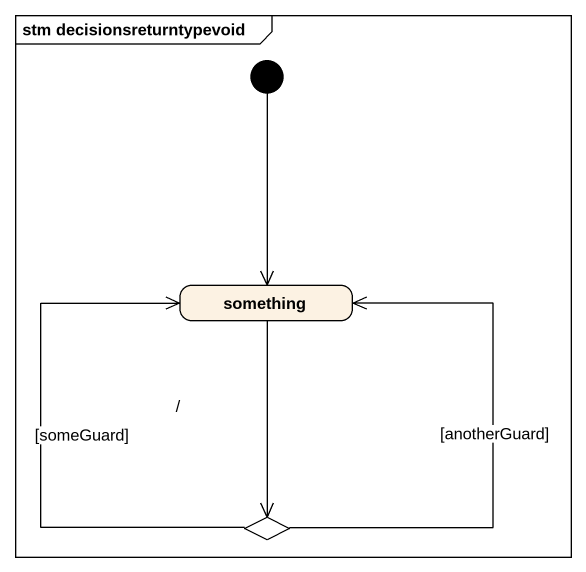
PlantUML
@startuml
mainframe stm decisionsreturntypevoid
hide empty description
state something
state choice1 <<choice>>
[*] --> something
something --> choice1 : /
choice1 -up-> something : [someGuard]
choice1 -up-> something : [anotherGuard]
@enduml
